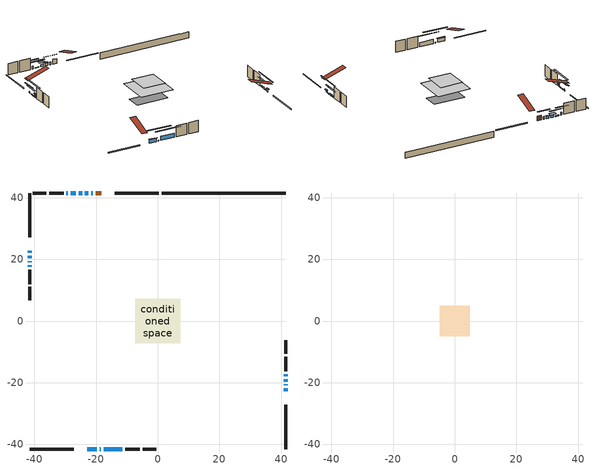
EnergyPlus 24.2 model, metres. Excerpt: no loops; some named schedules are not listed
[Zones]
conditioned space
 floor outside (Floor1 construction): -1.26,-1.26 -1.26,1.26 1.26,1.26 1.26,-1.26 z0.67
 floor adiabatic (AdiabaticFloorConstruction): -7.26,-7.26 -7.26,7.26 7.26,7.26 7.26,-7.26 z3.11
 floor foundation (Slab1 construction): -6.89,-3.17 -6.89,3.17 6.89,3.17 6.89,-3.17 z-2.02
 wall outside (RimJoist1 construction): 0.33,41.49 -13.96,41.49 / -41.49,-41.49 -27.2,-41.49 / -41.49,41.49 -41.49,27.2 / 41.49,-41.49 41.49,-27.2 z0.67:0.97
 wall outside (AdiabaticWallConstruction 1): -18.35,41.49 -20.15,41.49 z0.67:2.7
 wall outside (AdiabaticWallConstruction): -21.08,41.49 -21.59,41.49 / -29.19,41.49 -29.6,41.49 z0.67:1.89; -41.49,22.82 -41.49,22.08 / 41.49,-19.62 41.49,-18.88 / 41.49,-17.96 41.49,-17.22 z0.67:1.41; -41.49,21.15 -41.49,20.29 / -26.54,41.49 -28.27,41.49 z0.67:0.98; 41.49,-22.82 41.49,-21.8 z0.67:1.69; -22.52,41.49 -23.6,41.49 / -24.53,41.49 -25.61,41.49 z0.67:1.75; -22.82,-41.49 -19.75,-41.49 z0.67:2.2; 41.49,-20.87 41.49,-20.55 / -18.83,-41.49 -18.5,-41.49 / -41.49,19.36 -41.49,19.04 z0.67:0.99; -41.49,18.12 -41.49,17.6 z0.67:2.3; -17.58,-41.49 -11.48,-41.49 z0.67:2.5
 wall outside (Wall1 construction): -30.53,41.49 -35.24,41.49 / -10.55,-41.49 -5.84,-41.49 / -41.49,16.68 -41.49,11.97 / 41.49,-16.29 41.49,-11.58 z0.67:5.55
 wall outside (Wall2 construction): -36.17,41.49 -40.56,41.49 / -4.92,-41.49 -0.52,-41.49 / -41.49,11.04 -41.49,6.65 / 41.49,-10.65 41.49,-6.26 z0.67:5.55
 wall foundation (FoundationWall1 construction): 1.25,41.49,-2.02 1.25,41.49,0.67 37.47,41.49,0.67 37.47,41.49,0.6 41.49,41.49,0.6 41.49,41.49,-2.02
 window (WindowConstruction 11): -21.08,41.49 -21.59,41.49 z0.67:1.89
 window (WindowConstruction 5): -41.49,22.82 -41.49,22.08 z0.67:1.41
 window (WindowConstruction 6): -41.49,21.15 -41.49,20.29 z0.67:0.97
 window (WindowConstruction 7): 41.49,-22.82 41.49,-21.8 z0.67:1.69
 window (WindowConstruction 8): -22.52,41.49 -23.6,41.49 z0.67:1.75
 window (WindowConstruction 9): -24.53,41.49 -25.61,41.49 z0.67:1.75
 window (WindowConstruction 10): -22.82,-41.49 -19.75,-41.49 z0.67:2.2
 window (WindowConstruction 13): 41.49,-20.87 41.49,-20.55 z0.67:0.99
 window (WindowConstruction 14): -18.82,-41.49 -18.51,-41.49 z0.67:0.99
 window (WindowConstruction 15): -41.49,19.36 -41.49,19.04 z0.67:0.99
 window (WindowConstruction 12): -41.49,18.11 -41.49,17.61 z0.67:2.29
 window (WindowConstruction): 41.49,-19.62 41.49,-18.88 z0.67:1.41
 window (WindowConstruction 1): 41.49,-17.96 41.49,-17.22 z0.67:1.41
 window (WindowConstruction 2): -26.54,41.49 -28.26,41.49 z0.67:0.97
 window (WindowConstruction 3): -29.19,41.49 -29.6,41.49 z0.67:1.89
 window (WindowConstruction 4): -17.58,-41.49 -11.48,-41.49 z0.67:2.5
 door (Door): -18.35,41.49 -20.15,41.49 z0.67:2.7
 ceiling adiabatic (AdiabaticFloorConstruction): 7.26,-7.26 7.26,7.26 -7.26,7.26 -7.26,-7.26 z3.11
attic - vented
 floor to conditioned space (Floor2 construction Reversed): -4.92,-4.92 -4.92,4.92 4.92,4.92 4.92,-4.92 z5.55
 roof outside (Roof1 construction): -17.42,41.49,5.55 -17.42,31.91,8.74 -14.89,31.91,8.74 -14.89,41.49,5.55; -23.75,-41.49,5.55 -23.75,-31.91,8.74 -26.27,-31.91,8.74 -26.27,-41.49,5.55; -41.49,23.75,5.55 -31.91,23.75,8.74 -31.91,26.27,8.74 -41.49,26.27,5.55; 41.49,-23.75,5.55 31.91,-23.75,8.74 31.91,-26.27,8.74 41.49,-26.27,5.55
shading: -24.23,41.49 -18.44,41.49 -18.44,41.9 -24.23,41.9 z4.53; -41.49,19.44 -41.49,25.46 -41.9,25.46 -41.9,19.44 z4.05; -41.49,17.65 -41.49,23.79 -41.9,23.79 -41.9,17.65 z3.61; 41.49,-21.6 41.49,-23.02 41.9,-23.02 41.9,-21.6 z1.89; -23.8,41.49 -22.32,41.49 -22.32,41.9 -23.8,41.9 z1.95; -26.37,41.49 -23.77,41.49 -23.77,42.86 -26.37,42.86 z2.51; -19.55,-41.49 -23.02,-41.49 -23.02,-41.9 -19.55,-41.9 z2.4; 41.49,-15.19 41.49,-26.23 41.9,-26.23 41.9,-15.19 z6.35; -13.15,-41.49 -24.18,-41.49 -24.18,-41.9 -13.15,-41.9 z6.35; -41.49,13.68 -41.49,24.72 -41.9,24.72 -41.9,13.68 z6.35; -41.49,17.4 -41.49,18.32 -41.9,18.32 -41.9,17.4 z2.5; 41.49,-16.25 41.49,-22.26 41.9,-22.26 41.9,-16.25 z4.05; 41.49,-14.58 41.49,-20.6 41.9,-20.6 41.9,-14.58 z4.05; -30.9,41.49 -23.9,41.49 -23.9,41.9 -30.9,41.9 z3.61; -32.24,41.49 -26.55,41.49 -26.55,41.9 -32.24,41.9 z4.53; -8.84,-41.49 -20.22,-41.49 -20.22,-41.9 -8.84,-41.9 z5.14
[Building]
Building 1: Terrain=Suburbs
[Site:Location]
Saskatoon Intl AP_SK: Latitude {deg}=52.17; Longitude {deg}=-106.7; Time Zone {hr}=-6; Elevation {m}=504; Keep Site Location Information=Yes
[Site:GroundTemperature:Shallow]
-3.29371, -5.9198, -6.13011, -4.88389, 0.118965, 5.09852, 9.41553, 12.1502, 12.3826, 10.1583, 5.95142, 1.12462
[Site:WaterMainsTemperature]
Calculation Method=Schedule; Temperature Schedule=mains temperature schedule
[Material] Roughness=Rough; Thermal Absorptance=0.9
Name | Thickness {m} | Conductivity {W/m-K} | Density {kg/m3} | Specific Heat {J/kg-K} | Solar Absorptance | Visible Absorptance
asphalt or fiberglass shingles | 0.00635 | 0.162714 | 1121.4 | 1465.45 | 0.84 | 0.84
ceiling loosefill ins | 0.254 | 0.0480833 | 16.02 | 1046.75 | 0.7 | 0.7
ceiling stud and cavity | 0.1397 | 0.629645 | 65.682 | 1177.47 | 0.7 | 0.7
concrete 4.0 in. | 0.1016 | 1.803125 | 2242.8 | 837.4 | 0.7 | 0.7
concrete 8.0 in. | 0.2032 | 1.803125 | 2242.8 | 837.4 | 0.7 | 0.7
door material | 0.04445 | 0.0451087 | 512.64 | 1214.23 | 0.7 | 0.7
floor covering | 0.0127 | 0.0433444 | 54.468 | 1339.84 | 0.6 | 0.6
floor rigid ins | 0.103632 | 0.029427 | 32.04 | 1214.23 | 0.7 | 0.7
floor rigid ins 1; wall rigid ins 1 | 0.512978 | 0.029427 | 32.04 | 1214.23 | 0.7 | 0.7
floor stud and cavity | 0.1397 | 0.119991 | 92.3553 | 1139.71 | 0.7 | 0.7
floor stud and cavity 1 | 0.1397 | 1.75129 | 37.0049 | 1207.88 | 0.7 | 0.7
furniture material conditioned space 1 | 0.1524 | 0.115458 | 640.8 | 1214.23 | 0.6 | 0.6
gypsum board | 0.0127 | 0.160291 | 801 | 837.4 | 0.6 | 0.6
osb sheathing 0.5 in. | 0.0127 | 0.115458 | 512.64 | 1214.23 | 0.7 | 0.7
osb sheathing 0.75 in. | 0.01905 | 0.115458 | 512.64 | 1214.23 | 0.7 | 0.7
osb sheathing 2.0 in. | 0.0508 | 0.115458 | 512.64 | 1214.23 | 0.7 | 0.7
rim joist rigid ins; wall rigid ins | 0.051816 | 0.029427 | 32.04 | 1214.23 | 0.7 | 0.7
rim joist stud and cavity | 0.0508 | 0.044277 | 125.044 | 1163.47 | 0.6 | 0.6
wall stud and cavity | 0.1397 | 0.251873 | 139.0536 | 1170.24 | 0.7 | 0.7
wall stud and cavity 1 | 0.1397 | 0.260987 | 139.0536 | 1170.24 | 0.7 | 0.7
wall stud and cavity 2 | 0.0889 | 0.380278 | 52.3479 | 1209.89 | 0.7 | 0.7
wall stud and cavity 3 | 0.0889 | 0.391764 | 83.0341 | 1211.67 | 0.7 | 0.7
wood siding | 0.0254 | 0.102417 | 544.68 | 1172.36 | 0.4 | 0.4
wood siding 1; wood siding 2; wood siding 3 | 0.0254 | 0.102417 | 544.68 | 1172.36 | 0.7 | 0.7
[WindowMaterial:SimpleGlazingSystem]
Name | U-Factor {W/m2-K} | Solar Heat Gain Coefficient
WindowMaterial | 1.98389 | 0.51
WindowMaterial 1 | 1.91121 | 0.51
WindowMaterial 10 | 3.54989 | 0.62
WindowMaterial 11 | 2.99003 | 0.41
WindowMaterial 2 | 2.18149 | 0.46
WindowMaterial 3 | 2.82708 | 0.41
WindowMaterial 4 | 1.550094 | 0.6
WindowMaterial 5 | 2.231454 | 0.44
WindowMaterial 6 | 1.851028 | 0.55
WindowMaterial 7 | 1.75223 | 0.55
WindowMaterial 8 | 1.72725 | 0.58
WindowMaterial 9 | 3.653793 | 0.61
[Construction]
AdiabaticFloorConstruction: floor stud and cavity 1, floor rigid ins 1, osb sheathing 0.75 in., floor covering
AdiabaticWallConstruction: wood siding 2, wall rigid ins 1, wall stud and cavity 2, gypsum board
AdiabaticWallConstruction 1: wood siding 3, wall rigid ins 1, wall stud and cavity 2, gypsum board
Door: door material
Floor1 construction: floor stud and cavity, floor rigid ins, osb sheathing 0.75 in., floor covering
Floor2 construction Reversed: gypsum board, ceiling stud and cavity, ceiling loosefill ins
FoundationWall1 construction: concrete 8.0 in.
furniture construction conditioned space 1: furniture material conditioned space 1
PartitionWallConstruction: gypsum board, wall stud and cavity 3, gypsum board
RimJoist1 construction: wood siding 1, rim joist rigid ins, osb sheathing 2.0 in., rim joist stud and cavity
Roof1 construction: asphalt or fiberglass shingles
Slab1 construction: concrete 4.0 in.
Wall1 construction: wood siding, wall rigid ins, osb sheathing 0.5 in., wall stud and cavity, gypsum board
Wall2 construction: wood siding, wall rigid ins, osb sheathing 0.5 in., wall stud and cavity 1, gypsum board
WindowConstruction: WindowMaterial
WindowConstruction 1; WindowConstruction 5: WindowMaterial 1
WindowConstruction 10: WindowMaterial 8
WindowConstruction 11: WindowMaterial 9
WindowConstruction 12: WindowMaterial 10
WindowConstruction 13; WindowConstruction 14; WindowConstruction 15: WindowMaterial 11
WindowConstruction 2: WindowMaterial 2
WindowConstruction 3: WindowMaterial 3
WindowConstruction 4: WindowMaterial 4
WindowConstruction 6: WindowMaterial 5
WindowConstruction 7: WindowMaterial 6
WindowConstruction 8; WindowConstruction 9: WindowMaterial 7
[Zone] Multiplier=1; Part of Total Floor Area=Yes
Name | Volume {m3}
attic - vented | 50.2029
conditioned space | 745.3
[Space]
Name | Zone | Volume {m3}
attic - vented 1 | attic - vented | 50.2029
conditioned space 1 | conditioned space | 745.3
[ZoneInfiltration:EffectiveLeakageArea]
infil attic - vented 1: Zone or Space=attic - vented 1; Schedule=Always On Discrete; Effective Air Leakage Area {cm2}=3319.2; Stack Coefficient=0.000222138; Wind Coefficient=1.007e-05
[ZoneMixing]
whole house fan mix: Zone or Space=attic - vented; Schedule=Always On Continuous; Design Flow Rate Calculation Method=Flow/Zone; Design Flow Rate {m3/s}=0; Source Zone or Space=conditioned space
[SurfaceProperty:ExposedFoundationPerimeter]
Slab1: Exposed Perimeter Calculation Method=TotalExposedPerimeter; Total Exposed Perimeter {m}=40.235
[InternalMass] Zone or ZoneList=conditioned space; Space or SpaceList=conditioned space 1
Name | Construction | Surface Area {m2}
furniture mass conditioned space 1 | furniture construction conditioned space 1 | 121.768
partition wall mass | PartitionWallConstruction | 304.421
[Lights]
interior lighting: Zone or ZoneList or Space or SpaceList=conditioned space 1; Schedule=interior lighting schedule; Design Level Calculation Method=LightingLevel; Lighting Level {W}=343.2; Return Air Fraction=0; Fraction Radiant=0.6; Fraction Visible=0.2; Fraction Replaceable=1
[People]
occupants: Zone or ZoneList or Space or SpaceList=conditioned space 1; Number of People Schedule=occupants schedule; Number of People Calculation Method=People; Number of People=3; Fraction Radiant=0.314171; Sensible Heat Fraction=0.56303; Activity Level Schedule=occupants activity schedule; Carbon Dioxide Generation Rate {m3/s-W}=0; Enable ASHRAE 55 Comfort Warnings=No; Mean Radiant Temperature Calculation Type=EnclosureAveraged
[ElectricEquipment] Zone or ZoneList or Space or SpaceList=conditioned space 1; Design Level Calculation Method=EquipmentLevel
Name | Schedule | Design Level {W} | Fraction Latent | Fraction Radiant | Fraction Lost
clothes dryer | clothes dryer schedule | 140.772 | 0.015 | 0.081 | 0.85
clothes washer | clothes washer schedule | 32.1985 | 0.03 | 0.162 | 0.7
cooking range | cooking range schedule | 215.147 | 0.08 | 0.432 | 0.2
dishwasher | dishwasher schedule | 66.8632 | 0.3 | 0.18 | 0.4
fridge | fridge schedule | 72.9452 | 0 | 0.6 | 0
mech vent house fan | mech vent house fan schedule | 135 | 0 | 0 | 0.537037
mech vent house fan cfis | mech vent house fan cfis schedule | 0 | 0 | 0 | 0
misc plug loads | misc plug loads schedule | 494.7 | 0.045 | 0.513 | 0.1
whole house fan | Always On Discrete | 0 | 0 | 0 | 1
[OtherEquipment] Zone or ZoneList or Space or SpaceList=conditioned space 1; Design Level Calculation Method=EquipmentLevel
Name | Fuel Type | Schedule | Design Level {W} | Fraction Latent | Fraction Radiant | Fraction Lost
clothes dryer 1 | Electricity | clothes dryer schedule | 0 | 0.015 | 0.081 | 0.85
cooking range 1 | Electricity | cooking range schedule | 0 | 0.08 | 0.432 | 0.2
general water use latent | None | general water use schedule | 62.594 | 1 | 0 | 0
general water use sensible | None | general water use schedule | -61.6891 | 0 | 0.6 | 0
mech vent house fan latent load | None | Always On Discrete | 0 | 1 | 0 | 0
mech vent house fan sensible load | None | Always On Discrete | 0 | 0 | 0 | 0
water heater energy adjustment1 | NaturalGas | Always On Discrete | 0.01 | 0 | 0 | 1
[ZoneInfiltration:DesignFlowRate] Zone or ZoneList or Space or SpaceList=conditioned space 1; Schedule=Always On Discrete; Design Flow Rate Calculation Method=Flow/Zone; Design Flow Rate {m3/s}=0
infil flow; natural vent flow; whole house fan flow
[Foundation:Kiva]
Foundation Kiva 1: Initial Indoor Air Temperature {C}=21; Wall Height Above Grade {m}=0.670011; Wall Depth Below Slab {m}=0.2032
[Foundation:Kiva:Settings]
Soil Conductivity {W/m-K}=0.849921; Soil Density {kg/m3}=1842.3; Soil Specific Heat {J/kg-K}=418.7; Ground Solar Absorptivity=0.9; Ground Thermal Absorptivity=0.9; Ground Surface Roughness {m}=0.03; Far-Field Width {m}=40; Deep-Ground Boundary Condition=ZeroFlux; Deep-Ground Depth {m}=40; Minimum Cell Dimension {m}=0.2; Maximum Cell Growth Coefficient=3; Simulation Timestep=Timestep
[Exterior:Lights]
exterior lighting: Schedule=exterior lighting schedule; Design Level {W}=75.6
[Schedule:Constant]
Name | Hourly Value
Always On Continuous; mech vent house fan schedule; mech vent house fan cfis schedule; Always On Discrete | 1
occupants activity schedule | 117.228
fridge schedule | 0
[Schedule:Week:Daily]
interior lighting schedule Week Rule - Jan1-Jan27: interior lighting schedule day, interior lighting schedule day, interior lighting schedule day, interior lighting schedule day, interior lighting schedule day, interior lighting schedule day, interior lighting schedule day, interior lighting schedule default day, interior lighting schedule default day, interior lighting schedule default day, interior lighting schedule default day, interior lighting schedule default day
interior lighting schedule Week Rule - Jan28-Feb3: interior lighting schedule day, interior lighting schedule day, interior lighting schedule day, interior lighting schedule day, interior lighting schedule day 1, interior lighting schedule day 1, interior lighting schedule day 1, interior lighting schedule default day, interior lighting schedule default day, interior lighting schedule default day, interior lighting schedule default day, interior lighting schedule default day
interior lighting schedule Week Rule - Feb4-Feb24: interior lighting schedule day 1, interior lighting schedule day 1, interior lighting schedule day 1, interior lighting schedule day 1, interior lighting schedule day 1, interior lighting schedule day 1, interior lighting schedule day 1, interior lighting schedule default day, interior lighting schedule default day, interior lighting schedule default day, interior lighting schedule default day, interior lighting schedule default day
interior lighting schedule Week Rule - Feb25-Mar3: interior lighting schedule day 1, interior lighting schedule day 1, interior lighting schedule day 1, interior lighting schedule day 1, interior lighting schedule day 2, interior lighting schedule day 2, interior lighting schedule day 2, interior lighting schedule default day, interior lighting schedule default day, interior lighting schedule default day, interior lighting schedule default day, interior lighting schedule default day
interior lighting schedule Week Rule - Mar4-Mar31: interior lighting schedule day 2, interior lighting schedule day 2, interior lighting schedule day 2, interior lighting schedule day 2, interior lighting schedule day 2, interior lighting schedule day 2, interior lighting schedule day 2, interior lighting schedule default day, interior lighting schedule default day, interior lighting schedule default day, interior lighting schedule default day, interior lighting schedule default day
interior lighting schedule Week Rule - Apr1-Apr28: interior lighting schedule day 3, interior lighting schedule day 3, interior lighting schedule day 3, interior lighting schedule day 3, interior lighting schedule day 3, interior lighting schedule day 3, interior lighting schedule day 3, interior lighting schedule default day, interior lighting schedule default day, interior lighting schedule default day, interior lighting schedule default day, interior lighting schedule default day
interior lighting schedule Week Rule - Apr29-May5: interior lighting schedule day 3, interior lighting schedule day 3, interior lighting schedule day 4, interior lighting schedule day 4, interior lighting schedule day 4, interior lighting schedule day 4, interior lighting schedule day 4, interior lighting schedule default day, interior lighting schedule default day, interior lighting schedule default day, interior lighting schedule default day, interior lighting schedule default day
interior lighting schedule Week Rule - May6-May26: interior lighting schedule day 4, interior lighting schedule day 4, interior lighting schedule day 4, interior lighting schedule day 4, interior lighting schedule day 4, interior lighting schedule day 4, interior lighting schedule day 4, interior lighting schedule default day, interior lighting schedule default day, interior lighting schedule default day, interior lighting schedule default day, interior lighting schedule default day
interior lighting schedule Week Rule - May27-Jun2: interior lighting schedule day 4, interior lighting schedule day 4, interior lighting schedule day 4, interior lighting schedule day 4, interior lighting schedule day 4, interior lighting schedule day 5, interior lighting schedule day 5, interior lighting schedule default day, interior lighting schedule default day, interior lighting schedule default day, interior lighting schedule default day, interior lighting schedule default day
interior lighting schedule Week Rule - Jun3-Jun30: interior lighting schedule day 5, interior lighting schedule day 5, interior lighting schedule day 5, interior lighting schedule day 5, interior lighting schedule day 5, interior lighting schedule day 5, interior lighting schedule day 5, interior lighting schedule default day, interior lighting schedule default day, interior lighting schedule default day, interior lighting schedule default day, interior lighting schedule default day
interior lighting schedule Week Rule - Jul1-Jul28: interior lighting schedule day 6, interior lighting schedule day 6, interior lighting schedule day 6, interior lighting schedule day 6, interior lighting schedule day 6, interior lighting schedule day 6, interior lighting schedule day 6, interior lighting schedule default day, interior lighting schedule default day, interior lighting schedule default day, interior lighting schedule default day, interior lighting schedule default day
interior lighting schedule Week Rule - Jul29-Aug4: interior lighting schedule day 6, interior lighting schedule day 6, interior lighting schedule day 6, interior lighting schedule day 7, interior lighting schedule day 7, interior lighting schedule day 7, interior lighting schedule day 7, interior lighting schedule default day, interior lighting schedule default day, interior lighting schedule default day, interior lighting schedule default day, interior lighting schedule default day
interior lighting schedule Week Rule - Aug5-Aug25: interior lighting schedule day 7, interior lighting schedule day 7, interior lighting schedule day 7, interior lighting schedule day 7, interior lighting schedule day 7, interior lighting schedule day 7, interior lighting schedule day 7, interior lighting schedule default day, interior lighting schedule default day, interior lighting schedule default day, interior lighting schedule default day, interior lighting schedule default day
interior lighting schedule Week Rule - Aug26-Sep1: interior lighting schedule day 7, interior lighting schedule day 7, interior lighting schedule day 7, interior lighting schedule day 7, interior lighting schedule day 7, interior lighting schedule day 7, interior lighting schedule day 8, interior lighting schedule default day, interior lighting schedule default day, interior lighting schedule default day, interior lighting schedule default day, interior lighting schedule default day
interior lighting schedule Week Rule - Sep2-Sep29: interior lighting schedule day 8, interior lighting schedule day 8, interior lighting schedule day 8, interior lighting schedule day 8, interior lighting schedule day 8, interior lighting schedule day 8, interior lighting schedule day 8, interior lighting schedule default day, interior lighting schedule default day, interior lighting schedule default day, interior lighting schedule default day, interior lighting schedule default day
interior lighting schedule Week Rule - Sep30-Oct6: interior lighting schedule day 8, interior lighting schedule day 9, interior lighting schedule day 9, interior lighting schedule day 9, interior lighting schedule day 9, interior lighting schedule day 9, interior lighting schedule day 9, interior lighting schedule default day, interior lighting schedule default day, interior lighting schedule default day, interior lighting schedule default day, interior lighting schedule default day
interior lighting schedule Week Rule - Oct7-Oct27: interior lighting schedule day 9, interior lighting schedule day 9, interior lighting schedule day 9, interior lighting schedule day 9, interior lighting schedule day 9, interior lighting schedule day 9, interior lighting schedule day 9, interior lighting schedule default day, interior lighting schedule default day, interior lighting schedule default day, interior lighting schedule default day, interior lighting schedule default day
interior lighting schedule Week Rule - Oct28-Nov3: interior lighting schedule day 9, interior lighting schedule day 9, interior lighting schedule day 9, interior lighting schedule day 9, interior lighting schedule day 10, interior lighting schedule day 10, interior lighting schedule day 10, interior lighting schedule default day, interior lighting schedule default day, interior lighting schedule default day, interior lighting schedule default day, interior lighting schedule default day
interior lighting schedule Week Rule - Nov4-Nov24: interior lighting schedule day 10, interior lighting schedule day 10, interior lighting schedule day 10, interior lighting schedule day 10, interior lighting schedule day 10, interior lighting schedule day 10, interior lighting schedule day 10, interior lighting schedule default day, interior lighting schedule default day, interior lighting schedule default day, interior lighting schedule default day, interior lighting schedule default day
interior lighting schedule Week Rule - Nov25-Dec1: interior lighting schedule day 10, interior lighting schedule day 10, interior lighting schedule day 10, interior lighting schedule day 10, interior lighting schedule day 10, interior lighting schedule day 10, interior lighting schedule day 11, interior lighting schedule default day, interior lighting schedule default day, interior lighting schedule default day, interior lighting schedule default day, interior lighting schedule default day
interior lighting schedule Week Rule - Dec2-Dec31: interior lighting schedule day 11, interior lighting schedule day 11, interior lighting schedule day 11, interior lighting schedule day 11, interior lighting schedule day 11, interior lighting schedule day 11, interior lighting schedule day 11, interior lighting schedule default day, interior lighting schedule default day, interior lighting schedule default day, interior lighting schedule default day, interior lighting schedule default day
occupants schedule Week Rule - Jan1-Dec31: occupants schedule day, occupants schedule day, occupants schedule day, occupants schedule day, occupants schedule day, occupants schedule day, occupants schedule day, occupants schedule default day, occupants schedule default day, occupants schedule default day, occupants schedule default day, occupants schedule default day
clothes dryer schedule Week Rule - Jan1-Dec31: clothes dryer schedule day, clothes dryer schedule day, clothes dryer schedule day, clothes dryer schedule day, clothes dryer schedule day, clothes dryer schedule day, clothes dryer schedule day, clothes dryer schedule default day, clothes dryer schedule default day, clothes dryer schedule default day, clothes dryer schedule default day, clothes dryer schedule default day
clothes washer schedule Week Rule - Jan1-Dec31: clothes washer schedule day, clothes washer schedule day, clothes washer schedule day, clothes washer schedule day, clothes washer schedule day, clothes washer schedule day, clothes washer schedule day, clothes washer schedule default day, clothes washer schedule default day, clothes washer schedule default day, clothes washer schedule default day, clothes washer schedule default day
cooking range schedule Week Rule - Jan1-Dec31: cooking range schedule day, cooking range schedule day, cooking range schedule day, cooking range schedule day, cooking range schedule day, cooking range schedule day, cooking range schedule day, cooking range schedule default day, cooking range schedule default day, cooking range schedule default day, cooking range schedule default day, cooking range schedule default day
dishwasher schedule Week Rule - Jan1-Dec31: dishwasher schedule day, dishwasher schedule day, dishwasher schedule day, dishwasher schedule day, dishwasher schedule day, dishwasher schedule day, dishwasher schedule day, dishwasher schedule default day, dishwasher schedule default day, dishwasher schedule default day, dishwasher schedule default day, dishwasher schedule default day
misc plug loads schedule Week Rule - Jan1-Dec31: misc plug loads schedule day, misc plug loads schedule day, misc plug loads schedule day, misc plug loads schedule day, misc plug loads schedule day, misc plug loads schedule day, misc plug loads schedule day, misc plug loads schedule default day, misc plug loads schedule default day, misc plug loads schedule default day, misc plug loads schedule default day, misc plug loads schedule default day
general water use schedule Week Rule - Jan1-Dec31: general water use schedule day, general water use schedule day, general water use schedule day, general water use schedule day, general water use schedule day, general water use schedule day, general water use schedule day, general water use schedule default day, general water use schedule default day, general water use schedule default day, general water use schedule default day, general water use schedule default day
exterior lighting schedule Week Rule - Jan1-Jan27: exterior lighting schedule day, exterior lighting schedule day, exterior lighting schedule day, exterior lighting schedule day, exterior lighting schedule day, exterior lighting schedule day, exterior lighting schedule day, exterior lighting schedule default day, exterior lighting schedule default day, exterior lighting schedule default day, exterior lighting schedule default day, exterior lighting schedule default day
exterior lighting schedule Week Rule - Jan28-Feb3: exterior lighting schedule day, exterior lighting schedule day, exterior lighting schedule day, exterior lighting schedule day, exterior lighting schedule day 1, exterior lighting schedule day 1, exterior lighting schedule day 1, exterior lighting schedule default day, exterior lighting schedule default day, exterior lighting schedule default day, exterior lighting schedule default day, exterior lighting schedule default day
exterior lighting schedule Week Rule - Feb4-Feb24: exterior lighting schedule day 1, exterior lighting schedule day 1, exterior lighting schedule day 1, exterior lighting schedule day 1, exterior lighting schedule day 1, exterior lighting schedule day 1, exterior lighting schedule day 1, exterior lighting schedule default day, exterior lighting schedule default day, exterior lighting schedule default day, exterior lighting schedule default day, exterior lighting schedule default day
exterior lighting schedule Week Rule - Feb25-Mar3: exterior lighting schedule day 1, exterior lighting schedule day 1, exterior lighting schedule day 1, exterior lighting schedule day 1, exterior lighting schedule day 2, exterior lighting schedule day 2, exterior lighting schedule day 2, exterior lighting schedule default day, exterior lighting schedule default day, exterior lighting schedule default day, exterior lighting schedule default day, exterior lighting schedule default day
exterior lighting schedule Week Rule - Mar4-Mar31: exterior lighting schedule day 2, exterior lighting schedule day 2, exterior lighting schedule day 2, exterior lighting schedule day 2, exterior lighting schedule day 2, exterior lighting schedule day 2, exterior lighting schedule day 2, exterior lighting schedule default day, exterior lighting schedule default day, exterior lighting schedule default day, exterior lighting schedule default day, exterior lighting schedule default day
exterior lighting schedule Week Rule - Apr1-Apr28: exterior lighting schedule day 3, exterior lighting schedule day 3, exterior lighting schedule day 3, exterior lighting schedule day 3, exterior lighting schedule day 3, exterior lighting schedule day 3, exterior lighting schedule day 3, exterior lighting schedule default day, exterior lighting schedule default day, exterior lighting schedule default day, exterior lighting schedule default day, exterior lighting schedule default day
exterior lighting schedule Week Rule - Apr29-May5: exterior lighting schedule day 3, exterior lighting schedule day 3, exterior lighting schedule day 4, exterior lighting schedule day 4, exterior lighting schedule day 4, exterior lighting schedule day 4, exterior lighting schedule day 4, exterior lighting schedule default day, exterior lighting schedule default day, exterior lighting schedule default day, exterior lighting schedule default day, exterior lighting schedule default day
exterior lighting schedule Week Rule - May6-May26: exterior lighting schedule day 4, exterior lighting schedule day 4, exterior lighting schedule day 4, exterior lighting schedule day 4, exterior lighting schedule day 4, exterior lighting schedule day 4, exterior lighting schedule day 4, exterior lighting schedule default day, exterior lighting schedule default day, exterior lighting schedule default day, exterior lighting schedule default day, exterior lighting schedule default day
exterior lighting schedule Week Rule - May27-Jun2: exterior lighting schedule day 4, exterior lighting schedule day 4, exterior lighting schedule day 4, exterior lighting schedule day 4, exterior lighting schedule day 4, exterior lighting schedule day 5, exterior lighting schedule day 5, exterior lighting schedule default day, exterior lighting schedule default day, exterior lighting schedule default day, exterior lighting schedule default day, exterior lighting schedule default day
exterior lighting schedule Week Rule - Jun3-Jun30: exterior lighting schedule day 5, exterior lighting schedule day 5, exterior lighting schedule day 5, exterior lighting schedule day 5, exterior lighting schedule day 5, exterior lighting schedule day 5, exterior lighting schedule day 5, exterior lighting schedule default day, exterior lighting schedule default day, exterior lighting schedule default day, exterior lighting schedule default day, exterior lighting schedule default day
exterior lighting schedule Week Rule - Jul1-Jul28: exterior lighting schedule day 6, exterior lighting schedule day 6, exterior lighting schedule day 6, exterior lighting schedule day 6, exterior lighting schedule day 6, exterior lighting schedule day 6, exterior lighting schedule day 6, exterior lighting schedule default day, exterior lighting schedule default day, exterior lighting schedule default day, exterior lighting schedule default day, exterior lighting schedule default day
exterior lighting schedule Week Rule - Jul29-Aug4: exterior lighting schedule day 6, exterior lighting schedule day 6, exterior lighting schedule day 6, exterior lighting schedule day 7, exterior lighting schedule day 7, exterior lighting schedule day 7, exterior lighting schedule day 7, exterior lighting schedule default day, exterior lighting schedule default day, exterior lighting schedule default day, exterior lighting schedule default day, exterior lighting schedule default day
exterior lighting schedule Week Rule - Aug5-Aug25: exterior lighting schedule day 7, exterior lighting schedule day 7, exterior lighting schedule day 7, exterior lighting schedule day 7, exterior lighting schedule day 7, exterior lighting schedule day 7, exterior lighting schedule day 7, exterior lighting schedule default day, exterior lighting schedule default day, exterior lighting schedule default day, exterior lighting schedule default day, exterior lighting schedule default day
exterior lighting schedule Week Rule - Aug26-Sep1: exterior lighting schedule day 7, exterior lighting schedule day 7, exterior lighting schedule day 7, exterior lighting schedule day 7, exterior lighting schedule day 7, exterior lighting schedule day 7, exterior lighting schedule day 8, exterior lighting schedule default day, exterior lighting schedule default day, exterior lighting schedule default day, exterior lighting schedule default day, exterior lighting schedule default day
exterior lighting schedule Week Rule - Sep2-Sep29: exterior lighting schedule day 8, exterior lighting schedule day 8, exterior lighting schedule day 8, exterior lighting schedule day 8, exterior lighting schedule day 8, exterior lighting schedule day 8, exterior lighting schedule day 8, exterior lighting schedule default day, exterior lighting schedule default day, exterior lighting schedule default day, exterior lighting schedule default day, exterior lighting schedule default day
exterior lighting schedule Week Rule - Sep30-Oct6: exterior lighting schedule day 8, exterior lighting schedule day 9, exterior lighting schedule day 9, exterior lighting schedule day 9, exterior lighting schedule day 9, exterior lighting schedule day 9, exterior lighting schedule day 9, exterior lighting schedule default day, exterior lighting schedule default day, exterior lighting schedule default day, exterior lighting schedule default day, exterior lighting schedule default day
exterior lighting schedule Week Rule - Oct7-Oct27: exterior lighting schedule day 9, exterior lighting schedule day 9, exterior lighting schedule day 9, exterior lighting schedule day 9, exterior lighting schedule day 9, exterior lighting schedule day 9, exterior lighting schedule day 9, exterior lighting schedule default day, exterior lighting schedule default day, exterior lighting schedule default day, exterior lighting schedule default day, exterior lighting schedule default day
exterior lighting schedule Week Rule - Oct28-Nov3: exterior lighting schedule day 9, exterior lighting schedule day 9, exterior lighting schedule day 9, exterior lighting schedule day 9, exterior lighting schedule day 10, exterior lighting schedule day 10, exterior lighting schedule day 10, exterior lighting schedule default day, exterior lighting schedule default day, exterior lighting schedule default day, exterior lighting schedule default day, exterior lighting schedule default day
exterior lighting schedule Week Rule - Nov4-Nov24: exterior lighting schedule day 10, exterior lighting schedule day 10, exterior lighting schedule day 10, exterior lighting schedule day 10, exterior lighting schedule day 10, exterior lighting schedule day 10, exterior lighting schedule day 10, exterior lighting schedule default day, exterior lighting schedule default day, exterior lighting schedule default day, exterior lighting schedule default day, exterior lighting schedule default day
exterior lighting schedule Week Rule - Nov25-Dec1: exterior lighting schedule day 10, exterior lighting schedule day 10, exterior lighting schedule day 10, exterior lighting schedule day 10, exterior lighting schedule day 10, exterior lighting schedule day 10, exterior lighting schedule day 11, exterior lighting schedule default day, exterior lighting schedule default day, exterior lighting schedule default day, exterior lighting schedule default day, exterior lighting schedule default day
[Schedule:Year]
interior lighting schedule: interior lighting schedule Week Rule - Jan1-Jan27, 1, 1, 1, 27, interior lighting schedule Week Rule - Jan28-Feb3, 1, 28, 2, 3, interior lighting schedule Week Rule - Feb4-Feb24, 2, 4, 2, 24, interior lighting schedule Week Rule - Feb25-Mar3, 2, 25, 3, 3, interior lighting schedule Week Rule - Mar4-Mar31, 3, 4, 3, 31, interior lighting schedule Week Rule - Apr1-Apr28, 4, 1, 4, 28, interior lighting schedule Week Rule - Apr29-May5, 4, 29, 5, 5, interior lighting schedule Week Rule - May6-May26, 5, 6, 5, 26, interior lighting schedule Week Rule - May27-Jun2, 5, 27, 6, 2, interior lighting schedule Week Rule - Jun3-Jun30, 6, 3, 6, 30, interior lighting schedule Week Rule - Jul1-Jul28, 7, 1, 7, 28, interior lighting schedule Week Rule - Jul29-Aug4, 7, 29, 8, 4, interior lighting schedule Week Rule - Aug5-Aug25, 8, 5, 8, 25, interior lighting schedule Week Rule - Aug26-Sep1, 8, 26, 9, 1, interior lighting schedule Week Rule - Sep2-Sep29, 9, 2, 9, 29, interior lighting schedule Week Rule - Sep30-Oct6, 9, 30, 10, 6, interior lighting schedule Week Rule - Oct7-Oct27, 10, 7, 10, 27, interior lighting schedule Week Rule - Oct28-Nov3, 10, 28, 11, 3, interior lighting schedule Week Rule - Nov4-Nov24, 11, 4, 11, 24, interior lighting schedule Week Rule - Nov25-Dec1, 11, 25, 12, 1, interior lighting schedule Week Rule - Dec2-Dec31, 12, 2, 12, 31
occupants schedule: occupants schedule Week Rule - Jan1-Dec31, 1, 1, 12, 31
clothes dryer schedule: clothes dryer schedule Week Rule - Jan1-Dec31, 1, 1, 12, 31
clothes washer schedule: clothes washer schedule Week Rule - Jan1-Dec31, 1, 1, 12, 31
cooking range schedule: cooking range schedule Week Rule - Jan1-Dec31, 1, 1, 12, 31
dishwasher schedule: dishwasher schedule Week Rule - Jan1-Dec31, 1, 1, 12, 31
misc plug loads schedule: misc plug loads schedule Week Rule - Jan1-Dec31, 1, 1, 12, 31
general water use schedule: general water use schedule Week Rule - Jan1-Dec31, 1, 1, 12, 31
exterior lighting schedule: exterior lighting schedule Week Rule - Jan1-Jan27, 1, 1, 1, 27, exterior lighting schedule Week Rule - Jan28-Feb3, 1, 28, 2, 3, exterior lighting schedule Week Rule - Feb4-Feb24, 2, 4, 2, 24, exterior lighting schedule Week Rule - Feb25-Mar3, 2, 25, 3, 3, exterior lighting schedule Week Rule - Mar4-Mar31, 3, 4, 3, 31, exterior lighting schedule Week Rule - Apr1-Apr28, 4, 1, 4, 28, exterior lighting schedule Week Rule - Apr29-May5, 4, 29, 5, 5, exterior lighting schedule Week Rule - May6-May26, 5, 6, 5, 26, exterior lighting schedule Week Rule - May27-Jun2, 5, 27, 6, 2, exterior lighting schedule Week Rule - Jun3-Jun30, 6, 3, 6, 30, exterior lighting schedule Week Rule - Jul1-Jul28, 7, 1, 7, 28, exterior lighting schedule Week Rule - Jul29-Aug4, 7, 29, 8, 4, exterior lighting schedule Week Rule - Aug5-Aug25, 8, 5, 8, 25, exterior lighting schedule Week Rule - Aug26-Sep1, 8, 26, 9, 1, exterior lighting schedule Week Rule - Sep2-Sep29, 9, 2, 9, 29, exterior lighting schedule Week Rule - Sep30-Oct6, 9, 30, 10, 6, exterior lighting schedule Week Rule - Oct7-Oct27, 10, 7, 10, 27, exterior lighting schedule Week Rule - Oct28-Nov3, 10, 28, 11, 3, exterior lighting schedule Week Rule - Nov4-Nov24, 11, 4, 11, 24, exterior lighting schedule Week Rule - Nov25-Dec1, 11, 25, 12, 1, exterior lighting schedule Week Rule - Dec2-Dec31, 12, 2, 12, 31
[Schedule:Compact]
mains temperature schedule: Through: 01/01, For: AllDays, Until: 24:00, 3.00833, Through: 01/02, For: AllDays, Until: 24:00, 2.92833, Through: 01/03, For: AllDays, Until: 24:00, 2.84889, Through: 01/04, For: AllDays, Until: 24:00, 2.77111, Through: 01/05, For: AllDays, Until: 24:00, 2.69389, Through: 01/06, For: AllDays, Until: 24:00, 2.61778, Through: 01/07, For: AllDays, Until: 24:00, 2.54333, Through: 01/08, For: AllDays, Until: 24:00, 2.46944, Through: 01/09, For: AllDays, Until: 24:00, 2.39667, Through: 01/10, For: AllDays, Until: 24:00, 2.32556, Through: 01/11, For: AllDays, Until: 24:00, 2.255, Through: 01/12, For: AllDays, Until: 24:00, 2.18611, Through: 01/13, For: AllDays, Until: 24:00, 2.11833, Through: 01/14, For: AllDays, Until: 24:00, 2.05167, Through: 01/15, For: AllDays, Until: 24:00, 1.98611, Through: 01/16, For: AllDays, Until: 24:00, 1.92222, Through: 01/17, For: AllDays, Until: 24:00, 1.85944, Through: 01/18, For: AllDays, Until: 24:00, 1.79778, Through: 01/19, For: AllDays, Until: 24:00, 1.73778, Through: 01/20, For: AllDays, Until: 24:00, 1.67889, Through: 01/21, For: AllDays, Until: 24:00, 1.62167, Through: 01/22, For: AllDays, Until: 24:00, 1.56556, Through: 01/23, For: AllDays, Until: 24:00, 1.51056, Through: 01/24, For: AllDays, Until: 24:00, 1.45778, Through: 01/25, For: AllDays, Until: 24:00, 1.40556, Through: 01/26, For: AllDays, Until: 24:00, 1.35556, Through: 01/27, For: AllDays, Until: 24:00, 1.30667, Through: 01/28, For: AllDays, Until: 24:00, 1.25944, Through: 01/29, For: AllDays, Until: 24:00, 1.21333, Through: 01/30, For: AllDays, Until: 24:00, 1.16889, Through: 01/31, For: AllDays, Until: 24:00, 1.12611, Through: 02/01, For: AllDays, Until: 24:00, 1.085, Through: 02/02, For: AllDays, Until: 24:00, 1.045, Through: 02/03, For: AllDays, Until: 24:00, 1.00667, Through: 02/04, For: AllDays, Until: 24:00, 0.97, Through: 02/05, For: AllDays, Until: 24:00, 0.935, Through: 02/06, For: AllDays, Until: 24:00, 0.901667, Through: 02/07, For: AllDays, Until: 24:00, 0.869444, Through: 02/08, For: AllDays, Until: 24:00, 0.839444, Through: 02/09, For: AllDays, Until: 24:00, 0.810556, Through: 02/10, For: AllDays, Until: 24:00, 0.783889, Through: 02/11, For: AllDays, Until: 24:00, 0.758333, Through: 02/12, For: AllDays, Until: 24:00, 0.734444, Through: 02/13, For: AllDays, Until: 24:00, 0.712222, Through: 02/14, For: AllDays, Until: 24:00, 0.692222, Through: 02/15, For: AllDays, Until: 24:00, 0.673333, Through: 02/16, For: AllDays, Until: 24:00, 0.656111, Through: 02/17, For: AllDays, Until: 24:00, 0.640556, Through: 02/18, For: AllDays, Until: 24:00, 0.626667, Through: 02/19, For: AllDays, Until: 24:00, 0.614444, Through: 02/20, For: AllDays, Until: 24:00, 0.604444, Through: 02/21, For: AllDays, Until: 24:00, 0.595556, Through: 02/22, For: AllDays, Until: 24:00, 0.588333, Through: 02/23, For: AllDays, Until: 24:00, 0.583333, Through: 02/24, For: AllDays, Until: 24:00, 0.579444, Through: 02/25, For: AllDays, Until: 24:00, 0.577778, Through: 02/26, For: AllDays, Until: 24:00, 0.577222, Through: 02/27, For: AllDays, Until: 24:00, 0.578889, Through: 02/28, For: AllDays, Until: 24:00, 0.581667, Through: 03/01, For: AllDays, Until: 24:00, 0.586667, Through: 03/02, For: AllDays, Until: 24:00, 0.593333, Through: 03/03, For: AllDays, Until: 24:00, 0.601111, Through: 03/04, For: AllDays, Until: 24:00, 0.611111, Through: 03/05, For: AllDays, Until: 24:00, 0.622778, Through: 03/06, For: AllDays, Until: 24:00, 0.636111, Through: 03/07, For: AllDays, Until: 24:00, 0.651111, Through: 03/08, For: AllDays, Until: 24:00, 0.667778, Through: 03/09, For: AllDays, Until: 24:00, 0.686111, Through: 03/10, For: AllDays, Until: 24:00, 0.705556, Through: 03/11, For: AllDays, Until: 24:00, 0.727222, Through: 03/12, For: AllDays, Until: 24:00, 0.750556, Through: 03/13, For: AllDays, Until: 24:00, 0.775556, Through: 03/14, For: AllDays, Until: 24:00, 0.802222, Through: 03/15, For: AllDays, Until: 24:00, 0.83, Through: 03/16, For: AllDays, Until: 24:00, 0.86, Through: 03/17, For: AllDays, Until: 24:00, 0.891111, Through: 03/18, For: AllDays, Until: 24:00, 0.924444, Through: 03/19, For: AllDays, Until: 24:00, 0.958889, Through: 03/20, For: AllDays, Until: 24:00, 0.995, Through: 03/21, For: AllDays, Until: 24:00, 1.03278, Through: 03/22, For: AllDays, Until: 24:00, 1.07222, Through: 03/23, For: AllDays, Until: 24:00, 1.11278, Through: 03/24, For: AllDays, Until: 24:00, 1.15556, Through: 03/25, For: AllDays, Until: 24:00, 1.19944, Through: 03/26, For: AllDays, Until: 24:00, 1.24444, Through: 03/27, For: AllDays, Until: 24:00, 1.29167, Through: 03/28, For: AllDays, Until: 24:00, 1.34, Through: 03/29, For: AllDays, Until: 24:00, 1.39, Through: 03/30, For: AllDays, Until: 24:00, 1.44111, Through: 03/31, For: AllDays, Until: 24:00, 1.49389, Through: 04/01, For: AllDays, Until: 24:00, 1.54833, Through: 04/02, For: AllDays, Until: 24:00, 1.60389, Through: 04/03, For: AllDays, Until: 24:00, 1.66056, Through: 04/04, For: AllDays, Until: 24:00, 1.71889, Through: 04/05, For: AllDays, Until: 24:00, 1.77889, Through: 04/06, For: AllDays, Until: 24:00, 1.84, Through: 04/07, For: AllDays, Until: 24:00, 1.90222, Through: 04/08, For: AllDays, Until: 24:00, 1.96556, Through: 04/09, For: AllDays, Until: 24:00, 2.03056, Through: 04/10, For: AllDays, Until: 24:00, 2.09722, Through: 04/11, For: AllDays, Until: 24:00, 2.16444, Through: 04/12, For: AllDays, Until: 24:00, 2.23333, Through: 04/13, For: AllDays, Until: 24:00, 2.30278, Through: 04/14, For: AllDays, Until: 24:00, 2.37389, Through: 04/15, For: AllDays, Until: 24:00, 2.44611, Through: 04/16, For: AllDays, Until: 24:00, 2.52, Through: 04/17, For: AllDays, Until: 24:00, 2.59444, Through: 04/18, For: AllDays, Until: 24:00, 2.67, Through: 04/19, For: AllDays, Until: 24:00, 2.74667, Through: 04/20, For: AllDays, Until: 24:00, 2.82444, Through: 04/21, For: AllDays, Until: 24:00, 2.90278, Through: 04/22, For: AllDays, Until: 24:00, 2.98278, Through: 04/23, For: AllDays, Until: 24:00, 3.06333, Through: 04/24, For: AllDays, Until: 24:00, 3.145, Through: 04/25, For: AllDays, Until: 24:00, 3.22778, Through: 04/26, For: AllDays, Until: 24:00, 3.31167, Through: 04/27, For: AllDays, Until: 24:00, 3.39611, Through: 04/28, For: AllDays, Until: 24:00, 3.48111, Through: 04/29, For: AllDays, Until: 24:00, 3.56722, Through: 04/30, For: AllDays, Until: 24:00, 3.65444, Through: 05/01, For: AllDays, Until: 24:00, 3.74222, Through: 05/02, For: AllDays, Until: 24:00, 3.83056, Through: 05/03, For: AllDays, Until: 24:00, 3.92, Through: 05/04, For: AllDays, Until: 24:00, 4.00944, Through: 05/05, For: AllDays, Until: 24:00, 4.1, Through: 05/06, For: AllDays, Until: 24:00, 4.19167, Through: 05/07, For: AllDays, Until: 24:00, 4.28333, Through: 05/08, For: AllDays, Until: 24:00, 4.37611, Through: 05/09, For: AllDays, Until: 24:00, 4.46889, Through: 05/10, For: AllDays, Until: 24:00, 4.56278, Through: 05/11, For: AllDays, Until: 24:00, 4.65667, Through: 05/12, For: AllDays, Until: 24:00, 4.75111, Through: 05/13, For: AllDays, Until: 24:00, 4.84611, Through: 05/14, For: AllDays, Until: 24:00, 4.94167, Through: 05/15, For: AllDays, Until: 24:00, 5.03778, Through: 05/16, For: AllDays, Until: 24:00, 5.13389, Through: 05/17, For: AllDays, Until: 24:00, 5.23056, Through: 05/18, For: AllDays, Until: 24:00, 5.32722, Through: 05/19, For: AllDays, Until: 24:00, 5.42444, Through: 05/20, For: AllDays, Until: 24:00, 5.52222, Through: 05/21, For: AllDays, Until: 24:00, 5.62, Through: 05/22, For: AllDays, Until: 24:00, 5.71778, Through: 05/23, For: AllDays, Until: 24:00, 5.81556, Through: 05/24, For: AllDays, Until: 24:00, 5.91389, Through: 05/25, For: AllDays, Until: 24:00, 6.01222, Through: 05/26, For: AllDays, Until: 24:00, 6.11056, Through: 05/27, For: AllDays, Until: 24:00, 6.20944, Through: 05/28, For: AllDays, Until: 24:00, 6.30778, Through: 05/29, For: AllDays, Until: 24:00, 6.40611, Through: 05/30, For: AllDays, Until: 24:00, 6.50444, Through: 05/31, For: AllDays, Until: 24:00, 6.60333, Through: 06/01, For: AllDays, Until: 24:00, 6.70167, Through: 06/02, For: AllDays, Until: 24:00, 6.79944, Through: 06/03, For: AllDays, Until: 24:00, 6.89778, Through: 06/04, For: AllDays, Until: 24:00, 6.99556, Through: 06/05, For: AllDays, Until: 24:00, 7.09333, Through: 06/06, For: AllDays, Until: 24:00, 7.19056, Through: 06/07, For: AllDays, Until: 24:00, 7.28778, Through: 06/08, For: AllDays, Until: 24:00, 7.385, Through: 06/09, For: AllDays, Until: 24:00, 7.48111, Through: 06/10, For: AllDays, Until: 24:00, 7.57778, Through: 06/11, For: AllDays, Until: 24:00, 7.67333, Through: 06/12, For: AllDays, Until: 24:00, 7.76889, Through: 06/13, For: AllDays, Until: 24:00, 7.86389, Through: 06/14, For: AllDays, Until: 24:00, 7.95833, Through: 06/15, For: AllDays, Until: 24:00, 8.05222, Through: 06/16, For: AllDays, Until: 24:00, 8.14611, Through: 06/17, For: AllDays, Until: 24:00, 8.23889, Through: 06/18, For: AllDays, Until: 24:00, 8.33111, Through: 06/19, For: AllDays, Until: 24:00, 8.42278, Through: 06/20, For: AllDays, Until: 24:00, 8.51444, Through: 06/21, For: AllDays, Until: 24:00, 8.605, Through: 06/22, For: AllDays, Until: 24:00, 8.69444, Through: 06/23, For: AllDays, Until: 24:00, 8.78389, Through: 06/24, For: AllDays, Until: 24:00, 8.87222, Through: 06/25, For: AllDays, Until: 24:00, 8.95944, Through: 06/26, For: AllDays, Until: 24:00, 9.04667, Through: 06/27, For: AllDays, Until: 24:00, 9.13278, Through: 06/28, For: AllDays, Until: 24:00, 9.21778, Through: 06/29, For: AllDays, Until: 24:00, 9.30222, Through: 06/30, For: AllDays, Until: 24:00, 9.38556, Through: 07/01, For: AllDays, Until: 24:00, 9.46833, Through: 07/02, For: AllDays, Until: 24:00, 9.54944, Through: 07/03, For: AllDays, Until: 24:00, 9.63056, Through: 07/04, For: AllDays, Until: 24:00, 9.71, Through: 07/05, For: AllDays, Until: 24:00, 9.78833, Through: 07/06, For: AllDays, Until: 24:00, 9.86611, Through: 07/07, For: AllDays, Until: 24:00, 9.94278, Through: 07/08, For: AllDays, Until: 24:00, 10.0183, Through: 07/09, For: AllDays, Until: 24:00, 10.0928, Through: 07/10, For: AllDays, Until: 24:00, 10.1656, Through: 07/11, For: AllDays, Until: 24:00, 10.2378, Through: 07/12, For: AllDays, Until: 24:00, 10.3089, Through: 07/13, For: AllDays, Until: 24:00, 10.3783, Through: 07/14, For: AllDays, Until: 24:00, 10.4472, Through: 07/15, For: AllDays, Until: 24:00, 10.5144, Through: 07/16, For: AllDays, Until: 24:00, 10.5806, Through: 07/17, For: AllDays, Until: 24:00, 10.645, Through: 07/18, For: AllDays, Until: 24:00, 10.7089, Through: 07/19, For: AllDays, Until: 24:00, 10.7711, Through: 07/20, For: AllDays, Until: 24:00, 10.8317, Through: 07/21, For: AllDays, Until: 24:00, 10.8911, Through: 07/22, For: AllDays, Until: 24:00, 10.9494, Through: 07/23, For: AllDays, Until: 24:00, 11.0061, Through: 07/24, For: AllDays, Until: 24:00, 11.0617, Through: 07/25, For: AllDays, Until: 24:00, 11.1156, Through: 07/26, For: AllDays, Until: 24:00, 11.1683, Through: 07/27, For: AllDays, Until: 24:00, 11.2194, Through: 07/28, For: AllDays, Until: 24:00, 11.2689, Through: 07/29, For: AllDays, Until: 24:00, 11.3172, Through: 07/30, For: AllDays, Until: 24:00, 11.3639, Through: 07/31, For: AllDays, Until: 24:00, 11.4094, Through: 08/01, For: AllDays, Until: 24:00, 11.4528, Through: 08/02, For: AllDays, Until: 24:00, 11.495, Through: 08/03, For: AllDays, Until: 24:00, 11.5356, Through: 08/04, For: AllDays, Until: 24:00, 11.575, Through: 08/05, For: AllDays, Until: 24:00, 11.6122, Through: 08/06, For: AllDays, Until: 24:00, 11.6483, Through: 08/07, For: AllDays, Until: 24:00, 11.6828, Through: 08/08, For: AllDays, Until: 24:00, 11.7156, Through: 08/09, For: AllDays, Until: 24:00, 11.7467, Through: 08/10, For: AllDays, Until: 24:00, 11.7761, Through: 08/11, For: AllDays, Until: 24:00, 11.8044, Through: 08/12, For: AllDays, Until: 24:00, 11.8306, Through: 08/13, For: AllDays, Until: 24:00, 11.855, Through: 08/14, For: AllDays, Until: 24:00, 11.8783, Through: 08/15, For: AllDays, Until: 24:00, 11.8994, Through: 08/16, For: AllDays, Until: 24:00, 11.9194, Through: 08/17, For: AllDays, Until: 24:00, 11.9372, Through: 08/18, For: AllDays, Until: 24:00, 11.9539, Through: 08/19, For: AllDays, Until: 24:00, 11.9683, Through: 08/20, For: AllDays, Until: 24:00, 11.9817, Through: 08/21, For: AllDays, Until: 24:00, 11.9928, Through: 08/22, For: AllDays, Until: 24:00, 12.0028, Through: 08/23, For: AllDays, Until: 24:00, 12.0106, Through: 08/24, For: AllDays, Until: 24:00, 12.0167, Through: 08/25, For: AllDays, Until: 24:00, 12.0217, Through: 08/26, For: AllDays, Until: 24:00, 12.0244, Through: 08/27, For: AllDays, Until: 24:00, 12.0256, Through: 08/28, For: AllDays, Until: 24:00, 12.025, Through: 08/29, For: AllDays, Until: 24:00, 12.0228, Through: 08/30, For: AllDays, Until: 24:00, 12.0189, Through: 08/31, For: AllDays, Until: 24:00, 12.0133, Through: 09/01, For: AllDays, Until: 24:00, 12.0061, Through: 09/02, For: AllDays, Until: 24:00, 11.9972, Through: 09/03, For: AllDays, Until: 24:00, 11.9867, Through: 09/04, For: AllDays, Until: 24:00, 11.9744, Through: 09/05, For: AllDays, Until: 24:00, 11.96, Through: 09/06, For: AllDays, Until: 24:00, 11.9444, Through: 09/07, For: AllDays, Until: 24:00, 11.9272, Through: 09/08, For: AllDays, Until: 24:00, 11.9083, Through: 09/09, For: AllDays, Until: 24:00, 11.8878, Through: 09/10, For: AllDays, Until: 24:00, 11.865, Through: 09/11, For: AllDays, Until: 24:00, 11.8411, Through: 09/12, For: AllDays, Until: 24:00, 11.8156, Through: 09/13, For: AllDays, Until: 24:00, 11.7883, Through: 09/14, For: AllDays, Until: 24:00, 11.7594, Through: 09/15, For: AllDays, Until: 24:00, 11.7289, Through: 09/16, For: AllDays, Until: 24:00, 11.6967, Through: 09/17, For: AllDays, Until: 24:00, 11.6633, Through: 09/18, For: AllDays, Until: 24:00, 11.6278, Through: 09/19, For: AllDays, Until: 24:00, 11.5911, Through: 09/20, For: AllDays, Until: 24:00, 11.5528, Through: 09/21, For: AllDays, Until: 24:00, 11.5128, Through: 09/22, For: AllDays, Until: 24:00, 11.4711, Through: 09/23, For: AllDays, Until: 24:00, 11.4283, Through: 09/24, For: AllDays, Until: 24:00, 11.3833, Through: 09/25, For: AllDays, Until: 24:00, 11.3372, Through: 09/26, For: AllDays, Until: 24:00, 11.29, Through: 09/27, For: AllDays, Until: 24:00, 11.2406, Through: 09/28, For: AllDays, Until: 24:00, 11.1906, Through: 09/29, For: AllDays, Until: 24:00, 11.1383, Through: 09/30, For: AllDays, Until: 24:00, 11.085, Through: 10/01, For: AllDays, Until: 24:00, 11.03, Through: 10/02, For: AllDays, Until: 24:00, 10.9739, Through: 10/03, For: AllDays, Until: 24:00, 10.9161, Through: 10/04, For: AllDays, Until: 24:00, 10.8572, Through: 10/05, For: AllDays, Until: 24:00, 10.7972, Through: 10/06, For: AllDays, Until: 24:00, 10.7356, Through: 10/07, For: AllDays, Until: 24:00, 10.6722, Through: 10/08, For: AllDays, Until: 24:00, 10.6083, Through: 10/09, For: AllDays, Until: 24:00, 10.5428, Through: 10/10, For: AllDays, Until: 24:00, 10.4761, Through: 10/11, For: AllDays, Until: 24:00, 10.4078, Through: 10/12, For: AllDays, Until: 24:00, 10.3389, Through: 10/13, For: AllDays, Until: 24:00, 10.2683, Through: 10/14, For: AllDays, Until: 24:00, 10.1967, Through: 10/15, For: AllDays, Until: 24:00, 10.1239, Through: 10/16, For: AllDays, Until: 24:00, 10.05, Through: 10/17, For: AllDays, Until: 24:00, 9.975, Through: 10/18, For: AllDays, Until: 24:00, 9.89889, Through: 10/19, For: AllDays, Until: 24:00, 9.82167, Through: 10/20, For: AllDays, Until: 24:00, 9.74333, Through: 10/21, For: AllDays, Until: 24:00, 9.66444, Through: 10/22, For: AllDays, Until: 24:00, 9.58444, Through: 10/23, For: AllDays, Until: 24:00, 9.50278, Through: 10/24, For: AllDays, Until: 24:00, 9.42111, Through: 10/25, For: AllDays, Until: 24:00, 9.33778, Through: 10/26, For: AllDays, Until: 24:00, 9.25389, Through: 10/27, For: AllDays, Until: 24:00, 9.16889, Through: 10/28, For: AllDays, Until: 24:00, 9.08333, Through: 10/29, For: AllDays, Until: 24:00, 8.99667, Through: 10/30, For: AllDays, Until: 24:00, 8.90944, Through: 10/31, For: AllDays, Until: 24:00, 8.82167, Through: 11/01, For: AllDays, Until: 24:00, 8.73278, Through: 11/02, For: AllDays, Until: 24:00, 8.64333, Through: 11/03, For: AllDays, Until: 24:00, 8.55278, Through: 11/04, For: AllDays, Until: 24:00, 8.46222, Through: 11/05, For: AllDays, Until: 24:00, 8.37056, Through: 11/06, For: AllDays, Until: 24:00, 8.27833, Through: 11/07, For: AllDays, Until: 24:00, 8.18556, Through: 11/08, For: AllDays, Until: 24:00, 8.09222, Through: 11/09, For: AllDays, Until: 24:00, 7.99833, Through: 11/10, For: AllDays, Until: 24:00, 7.90389, Through: 11/11, For: AllDays, Until: 24:00, 7.80944, Through: 11/12, For: AllDays, Until: 24:00, 7.71389, Through: 11/13, For: AllDays, Until: 24:00, 7.61833, Through: 11/14, For: AllDays, Until: 24:00, 7.52222, Through: 11/15, For: AllDays, Until: 24:00, 7.42611, Through: 11/16, For: AllDays, Until: 24:00, 7.32944, Through: 11/17, For: AllDays, Until: 24:00, 7.23222, Through: 11/18, For: AllDays, Until: 24:00, 7.135, Through: 11/19, For: AllDays, Until: 24:00, 7.03722, Through: 11/20, For: AllDays, Until: 24:00, 6.93944, Through: 11/21, For: AllDays, Until: 24:00, 6.84167, Through: 11/22, For: AllDays, Until: 24:00, 6.74333, Through: 11/23, For: AllDays, Until: 24:00, 6.645, Through: 11/24, For: AllDays, Until: 24:00, 6.54667, Through: 11/25, For: AllDays, Until: 24:00, 6.44833, Through: 11/26, For: AllDays, Until: 24:00, 6.35, Through: 11/27, For: AllDays, Until: 24:00, 6.25111, Through: 11/28, For: AllDays, Until: 24:00, 6.15278, Through: 11/29, For: AllDays, Until: 24:00, 6.05444, Through: 11/30, For: AllDays, Until: 24:00, 5.95611, Through: 12/01, For: AllDays, Until: 24:00, 5.85778, Through: 12/02, For: AllDays, Until: 24:00, 5.75944, Through: 12/03, For: AllDays, Until: 24:00, 5.66167, Through: 12/04, For: AllDays, Until: 24:00, 5.56389, Through: 12/05, For: AllDays, Until: 24:00, 5.46611, Through: 12/06, For: AllDays, Until: 24:00, 5.36889, Through: 12/07, For: AllDays, Until: 24:00, 5.27167, Through: 12/08, For: AllDays, Until: 24:00, 5.175, Through: 12/09, For: AllDays, Until: 24:00, 5.07889, Through: 12/10, For: AllDays, Until: 24:00, 4.98278, Through: 12/11, For: AllDays, Until: 24:00, 4.88722, Through: 12/12, For: AllDays, Until: 24:00, 4.79167, Through: 12/13, For: AllDays, Until: 24:00, 4.69667, Through: 12/14, For: AllDays, Until: 24:00, 4.60278, Through: 12/15, For: AllDays, Until: 24:00, 4.50889, Through: 12/16, For: AllDays, Until: 24:00, 4.41556, Through: 12/17, For: AllDays, Until: 24:00, 4.32278, Through: 12/18, For: AllDays, Until: 24:00, 4.23056, Through: 12/19, For: AllDays, Until: 24:00, 4.13889, Through: 12/20, For: AllDays, Until: 24:00, 4.04833, Through: 12/21, For: AllDays, Until: 24:00, 3.95778, Through: 12/22, For: AllDays, Until: 24:00, 3.86833, Through: 12/23, For: AllDays, Until: 24:00, 3.77944, Through: 12/24, For: AllDays, Until: 24:00, 3.69167, Through: 12/25, For: AllDays, Until: 24:00, 3.60444, Through: 12/26, For: AllDays, Until: 24:00, 3.51778, Through: 12/27, For: AllDays, Until: 24:00, 3.43222, Through: 12/28, For: AllDays, Until: 24:00, 3.34722, Through: 12/29, For: AllDays, Until: 24:00, 3.26333, Through: 12/30, For: AllDays, Until: 24:00, 3.18056, Through: 12/31, For: AllDays, Until: 24:00, 3.09833
